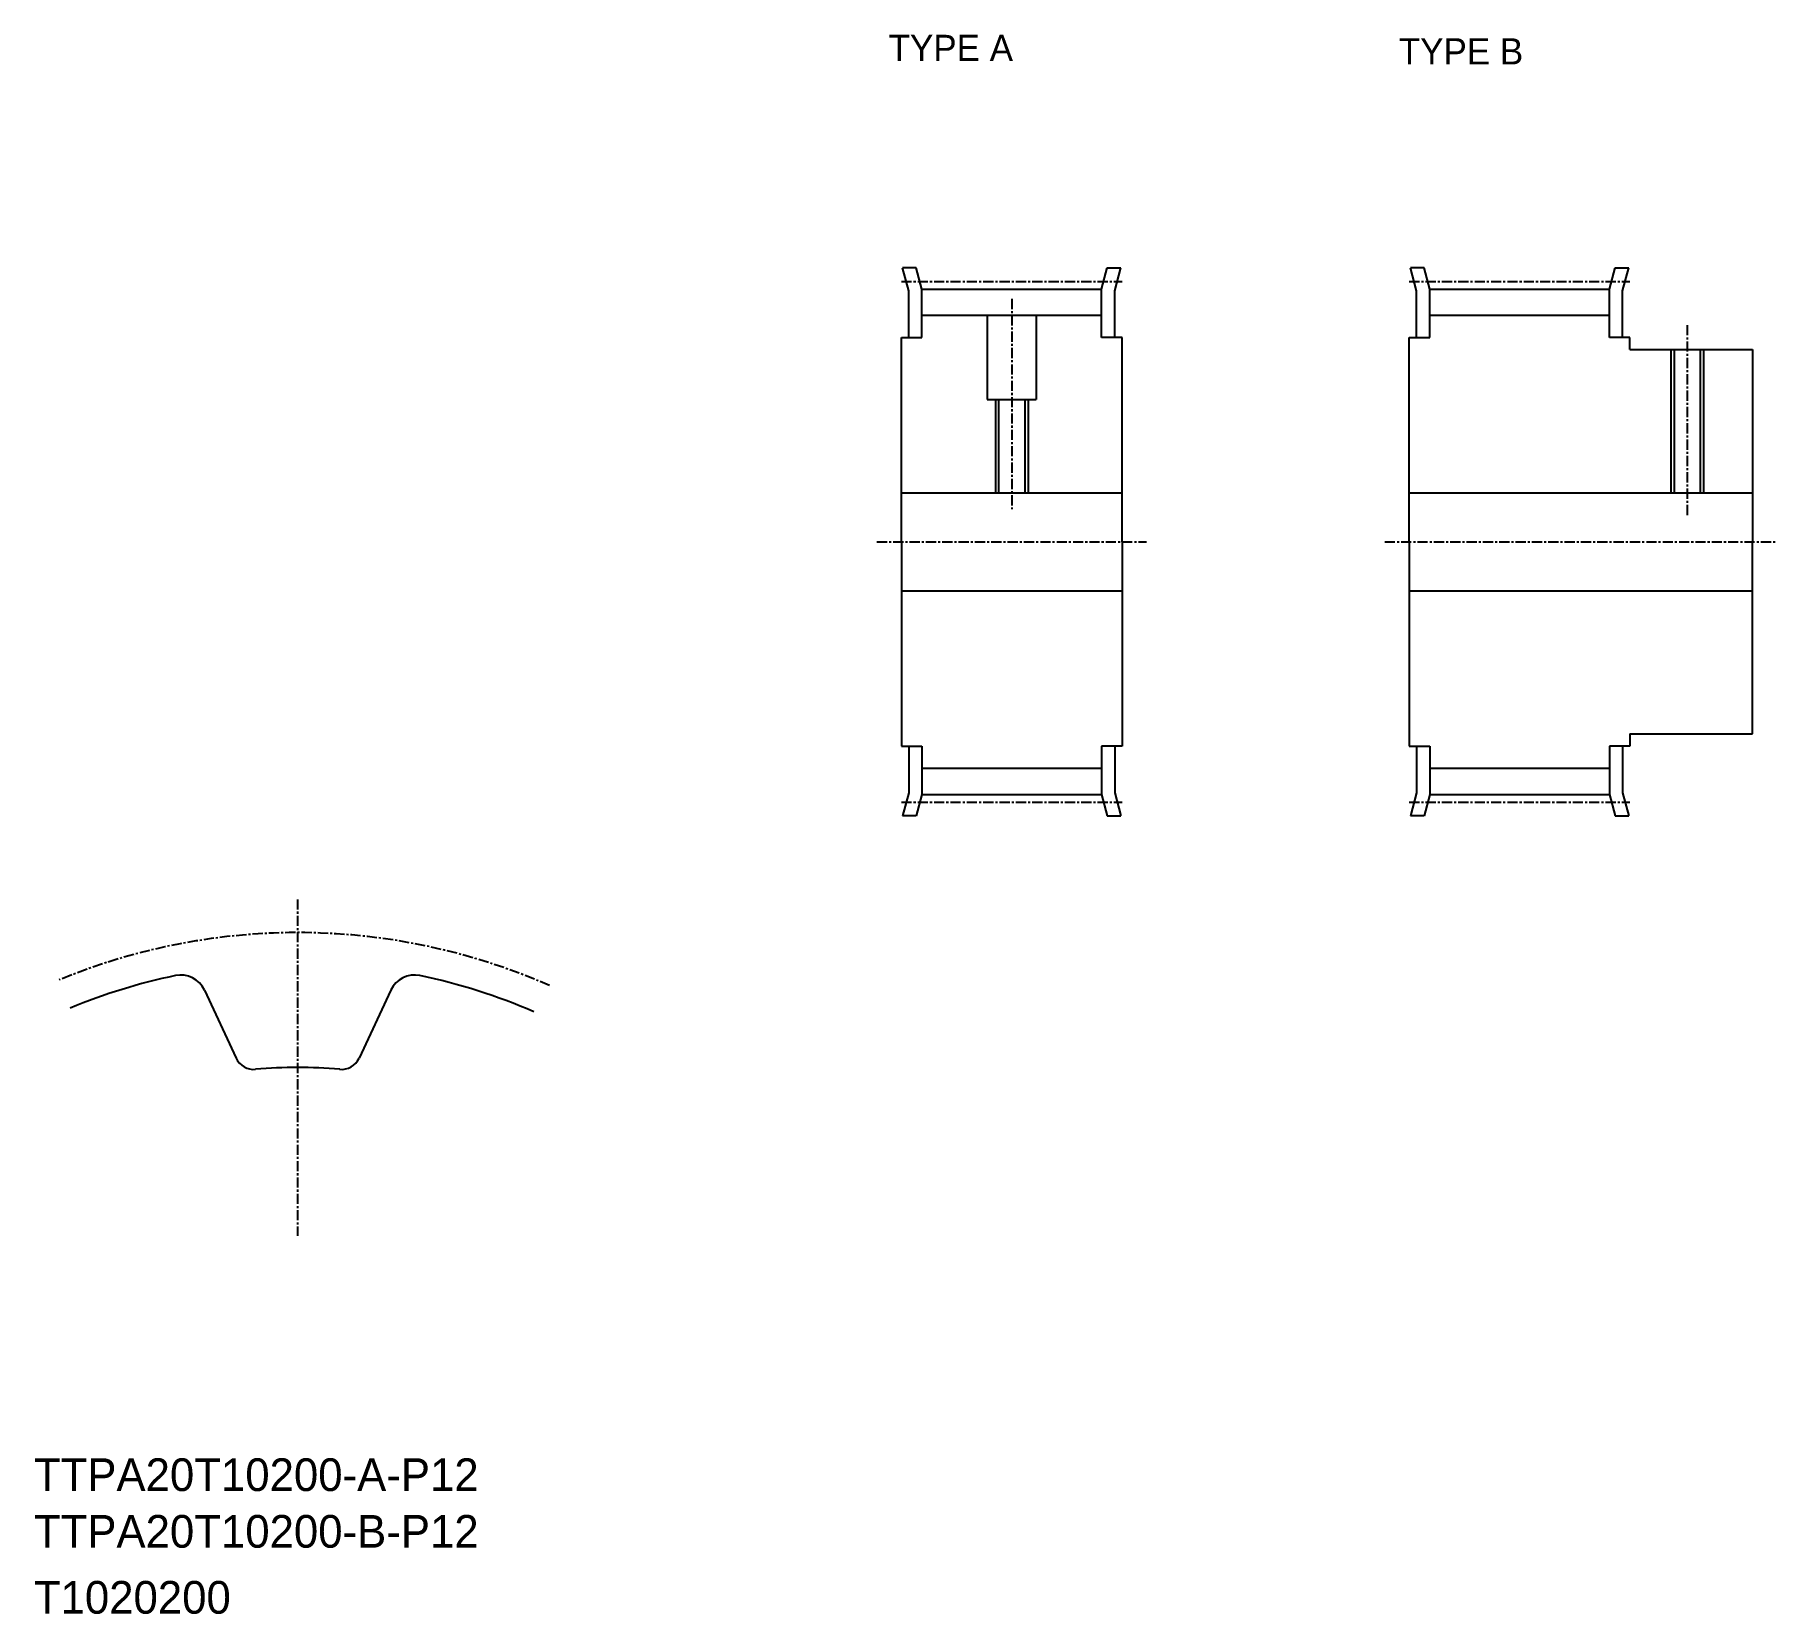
# Model space of a CAD drawing. Extents: x 10 to 223, y 10 to 203.
import ezdxf

# ---------------------------------------------------------------- set-up
doc = ezdxf.new("R2010")
doc.units = 0
doc.linetypes.add('CENTER', pattern=[2, 1.25, -0.25, 0.25, -0.25])
doc.layers.get('0').update_dxf_attribs({"linetype": 'CONTINUOUS'})
doc.layers.add('CENTER', color=1, linetype='CENTER')

msp = doc.modelspace()

# ---------------------------------------------------------------- linework, layer by layer
at = {"color": 7, "linetype": 'CONTINUOUS'}
for p, q in [((117.02, 171.79), (116.26, 174.6)), ((117.92, 174.6), (116.26, 174.6)), ((118.62, 172), (117.92, 174.6)), ((140.62, 172), (141.31, 174.6)), ((141.31, 174.6), (142.97, 174.6)), ((142.22, 171.79), (142.97, 174.6)), ((179.15, 171.79), (178.4, 174.6)), ((180.06, 174.6), (178.4, 174.6)), ((180.75, 172), (180.06, 174.6)), ((202.75, 172), (203.45, 174.6)), ((203.45, 174.6), (205.11, 174.6)), ((204.35, 171.79), (205.11, 174.6)), ((117.02, 166.1), (117.02, 171.79)), ((118.62, 166.1), (118.62, 172)), ((118.62, 172), (140.62, 172)), ((140.62, 166.1), (140.62, 172)), ((142.22, 166.1), (142.22, 171.79)), ((179.15, 166.1), (179.15, 171.79)), ((180.75, 172), (202.75, 172)), ((180.75, 166.1), (180.75, 172)), ((202.75, 166.1), (202.75, 172)), ((204.35, 166.1), (204.35, 171.79)), ((118.62, 168.8), (140.62, 168.8)), ((126.62, 168.8), (126.62, 158.5)), ((132.62, 168.8), (132.62, 158.5)), ((180.75, 168.8), (202.75, 168.8)), ((116.12, 141.1), (116.12, 166.1)), ((116.12, 166.1), (118.62, 166.1)), ((143.12, 166.1), (140.62, 166.1)), ((143.12, 141.1), (143.12, 166.1)), ((178.25, 141.1), (178.25, 166.1)), ((178.25, 166.1), (180.75, 166.1)), ((205.25, 166.1), (202.75, 166.1)), ((205.25, 164.6), (205.25, 166.1)), ((205.25, 164.6), (220.25, 164.6)), ((210.65, 164.6), (210.65, 147.1)), ((213.85, 164.6), (213.85, 147.1)), ((220.25, 164.6), (220.25, 141.1)), ((126.62, 158.5), (132.62, 158.5)), ((128.02, 158.5), (128.02, 147.1)), ((131.22, 158.5), (131.22, 147.1)), ((116.12, 147.1), (143.12, 147.1)), ((178.25, 147.1), (220.25, 147.1)), ((116.12, 141.1), (116.12, 116.1)), ((143.12, 141.1), (143.12, 116.1)), ((178.25, 141.1), (178.25, 116.1)), ((220.25, 117.6), (220.25, 141.1)), ((116.12, 135.1), (143.12, 135.1)), ((178.25, 135.1), (220.25, 135.1)), ((205.25, 117.6), (220.25, 117.6)), ((205.25, 117.6), (205.25, 116.1)), ((116.12, 116.1), (118.62, 116.1)), ((117.02, 116.1), (117.02, 110.41)), ((118.62, 116.1), (118.62, 110.2)), ((140.62, 116.1), (140.62, 110.2)), ((143.12, 116.1), (140.62, 116.1)), ((142.22, 116.1), (142.22, 110.41)), ((178.25, 116.1), (180.75, 116.1)), ((179.15, 116.1), (179.15, 110.41)), ((180.75, 116.1), (180.75, 110.2)), ((202.75, 116.1), (202.75, 110.2)), ((205.25, 116.1), (202.75, 116.1)), ((204.35, 116.1), (204.35, 110.41)), ((118.62, 113.4), (140.62, 113.4)), ((180.75, 113.4), (202.75, 113.4)), ((117.02, 110.41), (116.26, 107.6)), ((118.62, 110.2), (117.92, 107.6)), ((118.62, 110.2), (140.62, 110.2)), ((140.62, 110.2), (141.31, 107.6)), ((142.22, 110.41), (142.97, 107.6)), ((179.15, 110.41), (178.4, 107.6)), ((180.75, 110.2), (180.06, 107.6)), ((180.75, 110.2), (202.75, 110.2)), ((202.75, 110.2), (203.45, 107.6)), ((204.35, 110.41), (205.11, 107.6)), ((117.92, 107.6), (116.26, 107.6)), ((141.31, 107.6), (142.97, 107.6)), ((180.06, 107.6), (178.4, 107.6)), ((203.45, 107.6), (205.11, 107.6)), ((30.87, 86.26), (34.75, 77.95)), ((53.66, 86.26), (49.79, 77.95))]:
    msp.add_line(p, q, dxfattribs=at)
at = {"color": 3, "linetype": 'CONTINUOUS'}
for p, q in [((210.25, 164.6), (210.25, 147.1)), ((214.25, 164.6), (214.25, 147.1)), ((127.62, 158.5), (127.62, 147.1)), ((131.62, 158.5), (131.62, 147.1))]:
    msp.add_line(p, q, dxfattribs=at)
at = {"color": 7, "linetype": 'CONTINUOUS'}
for centre, radius, start, end in [((42.27, 16.9), 72.7, 101.8695, 112.4966), ((27.97, 84.91), 3.2, 25, 101.8695), ((56.56, 84.91), 3.2, 78.1305, 155), ((42.27, 16.9), 72.7, 66.577, 78.1305), ((36.92, 78.97), 2.4, 205, 274.9213), ((42.27, 16.9), 59.9, 85.0787, 94.9213), ((47.61, 78.97), 2.4, 265.0787, 335)]:
    msp.add_arc(centre, radius, start, end, dxfattribs=at)
at = {"layer": 'CENTER'}
for p, q in [((116.12, 172.93), (143.12, 172.93)), ((178.25, 172.93), (205.25, 172.93)), ((129.62, 170.8), (129.62, 145.1)), ((212.25, 167.6), (212.25, 144.1)), ((113.12, 141.1), (146.12, 141.1)), ((175.25, 141.1), (223.25, 141.1)), ((116.12, 109.27), (143.12, 109.27)), ((178.25, 109.27), (205.25, 109.27))]:
    msp.add_line(p, q, dxfattribs=at)
at = {"layer": 'CENTER', "color": 1, "linetype": 'CENTER'}
msp.add_line((42.27, 97.36), (42.27, 56.23), dxfattribs=at)
msp.add_arc((42.27, 16.9), 76.4, 66.2136, 112.4493, dxfattribs=at)

# ---------------------------------------------------------------- texts
at = {"color": 7, "linetype": 'CONTINUOUS'}
for s, height, p in [('TYPE A', 3.2, (114.56, 199.9)), ('TYPE B', 3.2, (176.97, 199.48)), ('TTPA20T10200-A-P12', 4, (10, 25)), ('TTPA20T10200-B-P12', 4, (10, 18.07)), ('T1020200', 4, (10, 10))]:
    msp.add_text(s, height=height, dxfattribs=at).set_placement(p)

doc.saveas('drawing.dxf')
